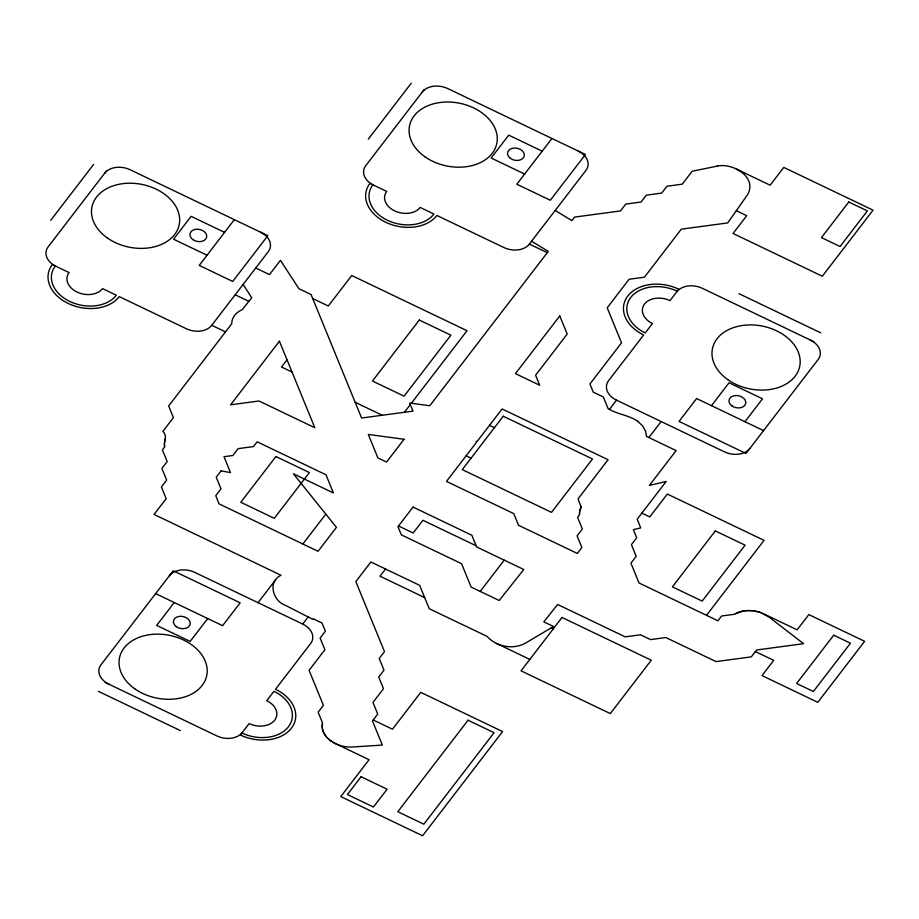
<?xml version="1.0" encoding="UTF-8"?>
<svg xmlns="http://www.w3.org/2000/svg" width="919" height="919" viewBox="0 0 919 919"><rect width="100%" height="100%" fill="white"/><g stroke="black" fill="none" stroke-linecap="round" stroke-linejoin="round"><path stroke-width="1.38" d="M164.363 443.911L164.398 444.819M164.421 443.015L164.501 442.119M322.132 725.39L322.098 726.286M322.19 724.494L322.351 723.609M579.441 513.193L579.418 514.1M579.498 512.297L579.648 511.401M164.673 441.235L164.892 440.362M579.82 510.527L580.084 509.666M165.179 439.512L165.512 438.673M580.371 508.816L580.751 507.989M581.164 507.173L578.074 498.822L608.091 459.718L502.084 408.955L477.34 441.2L476.122 441.361L476.501 442.292L446.485 481.395L513.744 513.606L518.523 525.277L577.35 553.456L581.865 547.563L577.086 535.892L582.359 529.034L577.58 517.363L579.475 514.881L579.763 510.711L581.359 506.863M50.706 220.342L93.623 164.421M106.638 170.658L48.11 246.912A19.081 13.728 11.3 0 0 56.07 266.361M234.356 219.652L199.228 265.407L232.702 281.432L267.831 235.689L130.211 169.774A19.081 13.728 11.3 0 0 104.697 173.197M55.324 266.005A34.761 25.008 11.3 0 0 69.821 301.455A34.761 25.008 11.3 0 0 116.322 295.217L102.56 288.623A19.081 13.728 11.3 0 1 77.047 292.047A19.081 13.728 11.3 0 1 69.086 272.598L52.349 264.58A38.15 27.444 11.3 0 0 68.27 303.488A38.15 27.444 11.3 0 0 119.298 296.642L186.247 328.703A19.081 13.728 11.3 0 0 211.761 325.292L268.348 251.576A19.081 13.728 11.3 0 0 260.387 232.128M368.301 139.16L411.23 83.238M424.245 89.476L365.716 165.719A19.081 13.728 11.3 0 0 373.677 185.178M287.027 359.8L281.49 367.014L292.047 372.069M174.242 602.519L156.678 625.402L190.153 641.428L207.717 618.556M551.951 138.47L516.834 184.225L550.309 200.25L585.426 154.507L447.817 88.592A19.081 13.728 11.3 0 0 422.292 92.015M372.93 184.822A34.761 25.008 11.3 0 0 387.427 220.273A34.761 25.008 11.3 0 0 433.929 214.035L420.167 207.441A19.081 13.728 11.3 0 1 394.653 210.865A19.081 13.728 11.3 0 1 386.692 191.416L369.955 183.398A38.15 27.444 11.3 0 0 385.865 222.306A38.15 27.444 11.3 0 0 436.904 215.46L503.853 247.521A19.081 13.728 11.3 0 0 529.367 244.098L585.954 170.394A19.081 13.728 11.3 0 0 577.994 150.934M302.868 544.002L325.82 514.112M258.044 602.692L275.608 579.809M404.429 412.275L410.333 404.601M411.356 403.257L467.036 330.725L351.736 275.505L328.313 306.004L312.724 298.537M241.961 732.983A34.761 25.008 11.3 0 0 288.463 726.745A34.761 25.008 11.3 0 0 273.954 691.306L266.74 700.703A19.081 13.728 11.3 0 1 274.701 720.163A19.081 13.728 11.3 0 1 249.175 723.575L240.399 735.016A38.15 27.444 11.3 0 0 291.438 728.17A38.15 27.444 11.3 0 0 275.516 689.261L310.633 643.518A19.081 13.728 11.3 0 0 302.684 624.058L308.141 616.948M385.521 568.999L379.995 576.202L424.681 597.603M609.504 409.3L616.523 400.156A19.081 13.728 11.3 0 1 608.562 380.707L643.679 334.953A38.15 27.444 11.3 0 1 627.769 296.044A38.15 27.444 11.3 0 1 678.796 289.198L670.02 300.639A19.081 13.728 11.3 0 0 644.506 304.063A19.081 13.728 11.3 0 0 652.456 323.511L645.241 332.919A34.761 25.008 11.3 0 1 630.744 297.469A34.761 25.008 11.3 0 1 677.234 291.231M480.223 591.411L504.221 560.142M648.871 437.536L661.152 421.534M711.49 405.658L729.043 382.786L762.517 398.823L744.964 421.695M706.516 615.316L764.045 540.361L667.343 494.043L649.79 516.915L641.876 513.124M645.529 430.988L646.471 436.387L676.131 450.597L649.423 485.393L666.172 481.476L637.177 519.235L640.727 527.92L633.363 529.643L636.683 537.776L631.422 544.634L636.189 556.305L630.928 563.175L639.027 582.991L717.934 620.784L721.622 615.994L734.189 614.306L743.643 610.836L753.385 610.756L760.622 612.536L769.019 617.086L803.585 643.691L756.555 649.997L751.282 656.867L716.039 661.588L665.827 637.545L650.526 639.601L640.474 634.788L625.173 636.844L557.615 604.484L543.818 621.864L553.537 626.517L525.266 643.243C513.055 649.928 496.329 646.769 487.116 636.419L429.219 608.688L419.661 585.346L370.885 561.98L355.837 581.589L384.487 651.628L379.214 658.486L383.993 670.158L378.72 677.027L383.499 688.699L372.965 702.415L377.732 714.086L372.471 720.956L382.327 745.068L352.643 746.986A25.433 18.3 11.3 0 1 335.803 743.793C329.197 740.68 322.856 734.855 322.167 727.205M735.499 613.524L736.464 613.053M737.452 612.594L738.485 612.203M739.531 611.824L740.634 611.514M741.748 611.215L742.885 610.986M555.202 210.451L571.871 220.64L574.593 217.091L620.52 210.933L625.793 204.064L641.094 202.008L646.367 195.15L661.68 193.093L666.941 186.235L682.254 184.179L692.191 171.233L717.567 166.063M744.045 610.79L745.24 610.641M717.176 166.132C732.615 162.537 757.555 177.045 747.629 194.598L727.699 222.938L681.301 229.164L644.426 277.193L629.113 279.25L607.206 307.796L621.531 342.81L589.929 383.981L593.26 392.137L603.301 396.939L608.079 408.61C617.246 414.412 628.688 415.02 637.614 421.201M746.435 610.526L747.641 610.469M748.87 610.446L750.099 610.48M751.328 610.549L752.569 610.675M753.798 610.825L755.027 611.043M756.257 611.284L757.463 611.583M758.669 611.905L759.841 612.284M761.012 612.697L762.15 613.157M736.28 169.004L770.122 185.201L783.781 167.407L873.05 210.152L822.321 276.24L733.063 233.483L746.71 215.701L736.303 210.704M763.275 613.639L797.129 629.837L808.835 614.593L864.618 641.313L817.795 702.311L762.012 675.591L773.718 660.336L755.361 651.548M542.199 151.175L508.724 135.15L491.171 158.022L524.646 174.059M738.945 293.678L820.77 332.862M813.947 341.765L702.369 288.325A19.081 13.728 11.3 0 0 676.844 291.748M529.367 244.098L547.276 252.679M763.551 430.597L696.602 398.536L679.049 421.407L745.998 453.481L818.186 359.432A19.081 13.728 11.3 0 0 810.225 339.984M616.523 400.156L724.379 451.815A19.081 13.728 11.3 0 0 749.904 448.392M224.592 232.358L191.118 216.333L173.565 239.204L207.039 255.241M255.723 268.015L269.485 274.609L280.456 260.318L298.928 288.715L311.082 294.539L361.604 418.019L412.999 411.126L409.69 403.039L429.77 405.75L548.252 251.404L531.584 241.215M235.172 294.781L248.934 301.375M489.54 425.302L494.456 427.668M211.761 325.292L225.523 331.874M355.171 402.292L382.224 415.25M466.128 455.801L471.045 458.167M476.157 545.783L422.912 520.28L413.159 532.997L398.524 525.978M551.17 627.918L553.227 628.906M496.34 643.369L529.815 659.405M302.684 624.058L194.817 572.399A19.081 13.728 11.3 0 0 169.303 575.822M155.644 593.617L222.593 625.678L240.146 602.807L173.209 570.745L101.01 664.782A19.081 13.728 11.3 0 0 108.97 684.241M373.206 719.991L392.47 729.215L420.764 692.363L502.59 731.547L422.591 835.762L340.765 796.578L369.059 759.714L334.631 743.184M105.248 682.461L216.838 735.901A19.081 13.728 11.3 0 0 242.352 732.477M98.425 691.352L180.25 730.548M333.563 742.621L332.552 742.001M331.552 741.369L330.622 740.691M329.703 740.002L328.853 739.255M637.625 421.212L642.484 425.738L645.517 430.965M327.934 738.439L327.267 737.716M326.521 736.923L325.866 736.096M325.223 735.257L324.671 734.396M243.11 284.453L251.737 297.733L242.26 309.669A25.433 18.3 11.3 0 0 231.795 322.489L231.772 323.741L168.648 405.98L173.415 417.651L162.881 431.379C168.085 436.33 163.341 441.419 164.662 446.944L162.387 449.908L167.166 461.579L161.893 468.449L166.672 480.12L161.399 486.978L166.178 498.649L154.059 514.445L280.996 575.248C267.211 581.773 272.954 601.095 285.499 605.391L313.046 619.44L313.471 618.889L322.029 623.025L325.372 631.215L320.111 638.073L324.878 649.744L309.083 670.33L323.408 705.344L318.135 712.214L322.489 722.839L322.259 728.204M324.085 733.442L323.706 732.638M323.281 731.754L322.96 730.846M322.615 729.847L322.443 729.031M164.616 446.645L164.467 445.738M279.422 341.19L230.589 404.808L259.02 400.994L314.815 427.714L279.422 341.19M221.077 470.873L216.229 477.191L221.008 488.862L215.735 495.72L219.067 503.876L318.054 551.285L336.446 527.334L293.402 473.779L333.413 492.94L325.992 474.778L257.125 441.798L253.449 446.588L238.136 448.644L232.875 455.514L223.995 456.697L230.508 472.619L221.077 470.873M275.918 456.525L240.801 502.279L274.276 518.305L309.393 472.561L275.918 456.525M419.294 320.03L372.459 381.029L404.084 396.169L450.907 335.171L419.294 320.03M404.038 439.271L386.543 462.073L377.927 457.949L368.312 434.446L404.038 439.271M413.033 507.081L397.973 526.69L401.316 534.847L461.568 563.703L471.114 587.046L499.189 600.486L523.773 569.504L476.628 546.931L471.849 535.249L413.033 507.081M559.774 315.906L515.456 373.642L539.683 385.245L535.593 375.239L567.207 334.068L559.774 315.906M503.244 416.227L462.268 469.598L551.538 512.354L592.502 458.972L503.244 416.227M361.075 776.75L347.416 794.544L373.447 807.008L387.106 789.214L361.075 776.75M848.777 202.008L821.471 237.596L840.069 246.499L867.375 210.922L848.777 202.008M468.047 720.22L397.812 811.718L423.843 824.194L494.077 732.696L468.047 720.22M562.014 617.465L521.039 670.847L610.308 713.592L651.272 660.221L562.014 617.465M715.327 530.929L672.409 586.85L702.162 601.095L745.091 545.174L715.327 530.929M833.705 635.201L796.635 683.483L813.372 691.502L850.443 643.208L833.705 635.201M731.903 405.876A8.478 6.1 11.3 0 0 745.642 403.671A8.478 6.1 11.3 0 0 734.626 395.652A8.478 6.1 11.3 0 0 731.903 405.876M727.63 379.513A44.514 32.016 11.3 0 0 799.496 367.313A44.514 32.016 11.3 0 0 741.128 325.682A44.514 32.016 11.3 0 0 727.63 379.513M176.322 626.632A8.478 6.1 11.3 0 0 190.061 624.426A8.478 6.1 11.3 0 0 179.044 616.408A8.478 6.1 11.3 0 0 176.322 626.632M134.668 688.722A44.514 32.016 11.3 0 0 206.522 676.533A44.514 32.016 11.3 0 0 148.166 634.903A44.514 32.016 11.3 0 0 134.668 688.722M510.447 158.39A8.478 6.1 11.3 0 0 524.186 156.173A8.478 6.1 11.3 0 0 513.181 148.166A8.478 6.1 11.3 0 0 510.447 158.39M424.727 156.621A44.514 32.016 11.3 0 0 496.582 144.432A44.514 32.016 11.3 0 0 438.225 102.79A44.514 32.016 11.3 0 0 424.727 156.621M192.841 239.572A8.478 6.1 11.3 0 0 206.591 237.366A8.478 6.1 11.3 0 0 195.575 229.348A8.478 6.1 11.3 0 0 192.841 239.572M107.121 237.803A44.514 32.016 11.3 0 0 178.987 225.614A44.514 32.016 11.3 0 0 120.619 183.984A44.514 32.016 11.3 0 0 107.121 237.803"/></g></svg>
